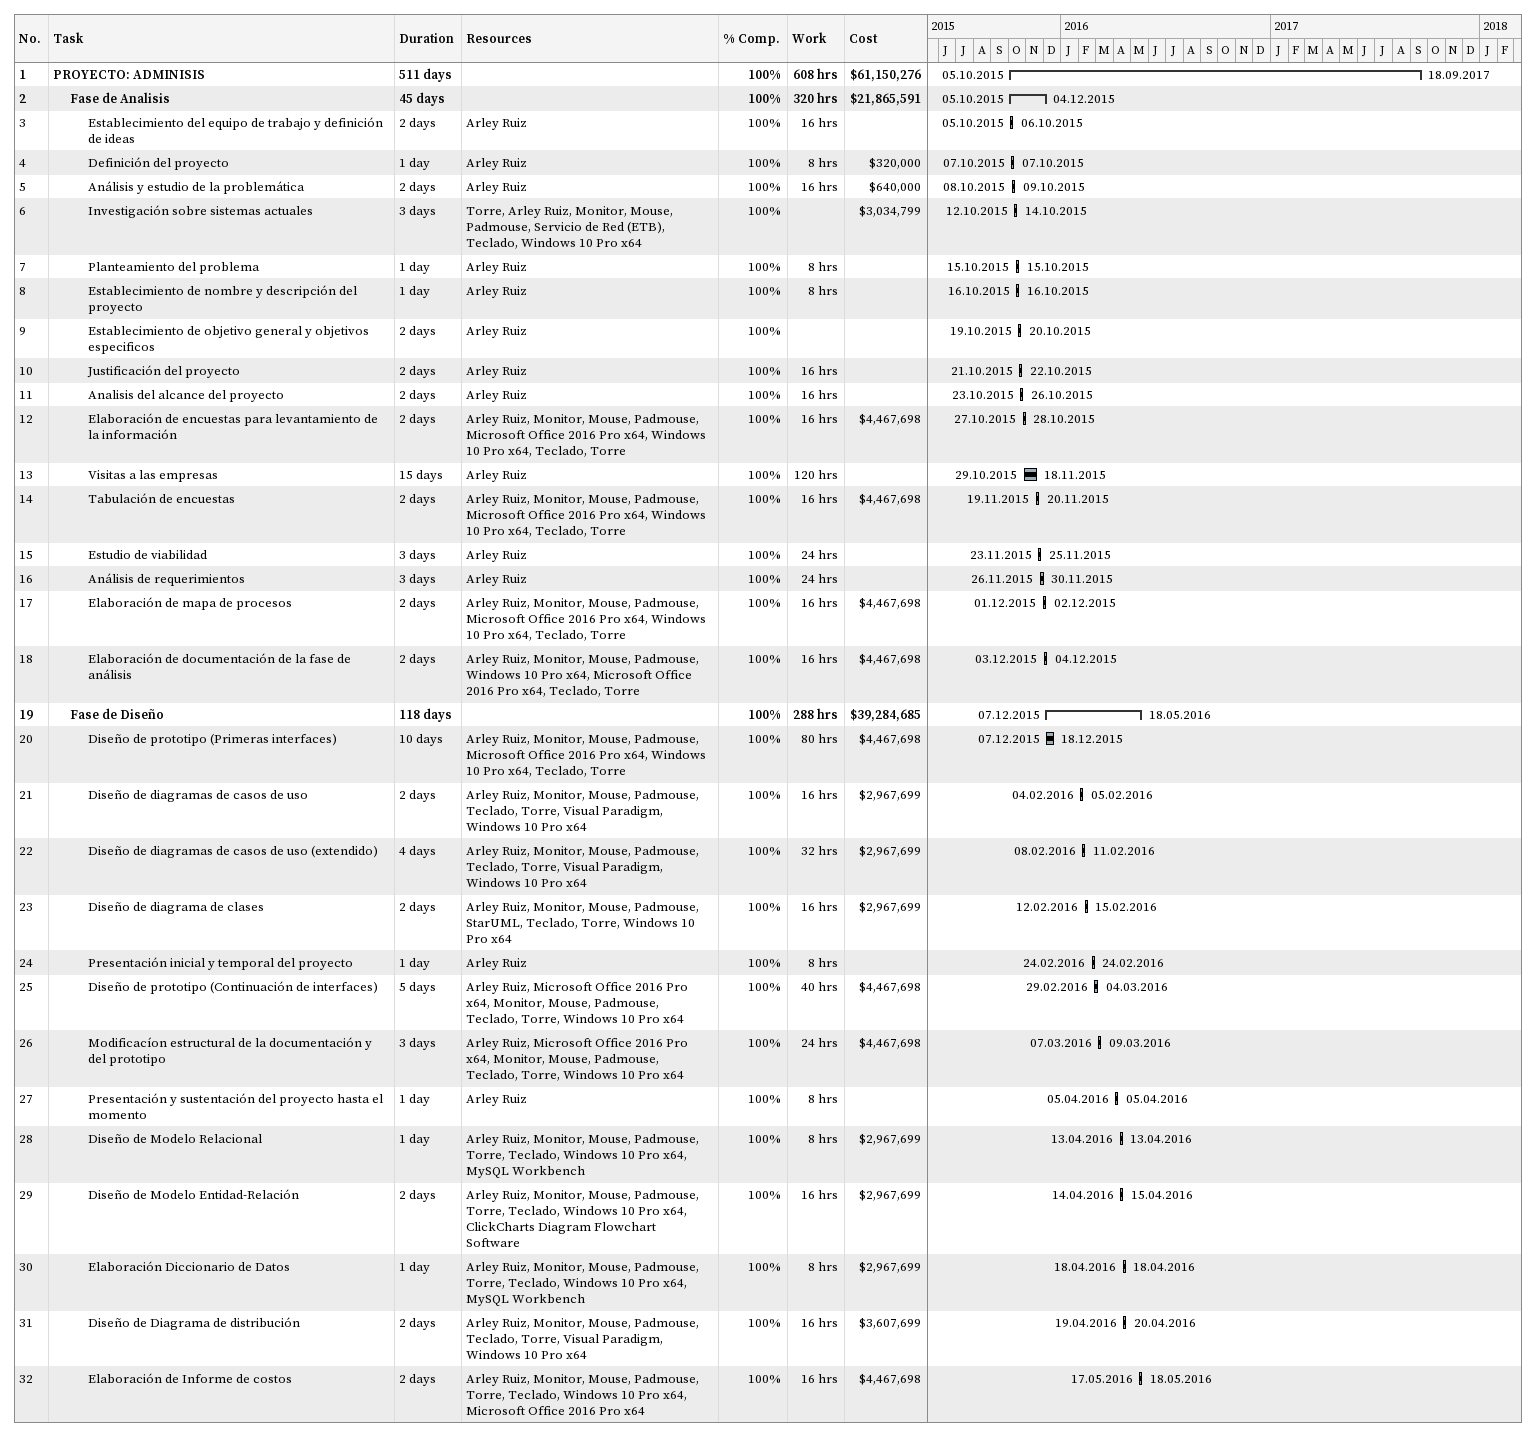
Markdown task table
| ID | Level | Task | Duration | Start | Finish | Resources | % complete | Work (h) | Cost ($) |
|---|---|---|---|---|---|---|---|---|---|
| 1 | 1 | **PROYECTO: ADMINISIS** | 511d | 2015-10-05 | 2017-09-18 |  | 100 | 608 | 61150276 |
| 2 | 2 | **Fase de Analisis** | 45d | 2015-10-05 | 2015-12-04 |  | 100 | 320 | 21865591 |
| 3 | 3 | Establecimiento del equipo de trabajo y definición de ideas | 2d | 2015-10-05 | 2015-10-06 | Arley Ruiz | 100 | 16 |  |
| 4 | 3 | Definición del proyecto | 1d | 2015-10-07 | 2015-10-07 | Arley Ruiz | 100 | 8 | 320000 |
| 5 | 3 | Análisis y estudio de la problemática | 2d | 2015-10-08 | 2015-10-09 | Arley Ruiz | 100 | 16 | 640000 |
| 6 | 3 | Investigación sobre sistemas actuales | 3d | 2015-10-12 | 2015-10-14 | Torre, Arley Ruiz, Monitor, Mouse, Padmouse, Servicio de Red (ETB), Teclado, Windows 10 Pro x64 | 100 |  | 3034799 |
| 7 | 3 | Planteamiento del problema | 1d | 2015-10-15 | 2015-10-15 | Arley Ruiz | 100 | 8 |  |
| 8 | 3 | Establecimiento de nombre y descripción del proyecto | 1d | 2015-10-16 | 2015-10-16 | Arley Ruiz | 100 | 8 |  |
| 9 | 3 | Establecimiento de objetivo general y objetivos especificos | 2d | 2015-10-19 | 2015-10-20 | Arley Ruiz | 100 |  |  |
| 10 | 3 | Justificación del proyecto | 2d | 2015-10-21 | 2015-10-22 | Arley Ruiz | 100 | 16 |  |
| 11 | 3 | Analisis del alcance del proyecto | 2d | 2015-10-23 | 2015-10-26 | Arley Ruiz | 100 | 16 |  |
| 12 | 3 | Elaboración de encuestas para levantamiento de la información | 2d | 2015-10-27 | 2015-10-28 | Arley Ruiz, Monitor, Mouse, Padmouse, Microsoft Office 2016 Pro x64, Windows 10 Pro x64, Teclado, Torre | 100 | 16 | 4467698 |
| 13 | 3 | Visitas a las empresas | 15d | 2015-10-29 | 2015-11-18 | Arley Ruiz | 100 | 120 |  |
| 14 | 3 | Tabulación de encuestas | 2d | 2015-11-19 | 2015-11-20 | Arley Ruiz, Monitor, Mouse, Padmouse, Microsoft Office 2016 Pro x64, Windows 10 Pro x64, Teclado, Torre | 100 | 16 | 4467698 |
| 15 | 3 | Estudio de viabilidad | 3d | 2015-11-23 | 2015-11-25 | Arley Ruiz | 100 | 24 |  |
| 16 | 3 | Análisis de requerimientos | 3d | 2015-11-26 | 2015-11-30 | Arley Ruiz | 100 | 24 |  |
| 17 | 3 | Elaboración de mapa de procesos | 2d | 2015-12-01 | 2015-12-02 | Arley Ruiz, Monitor, Mouse, Padmouse, Microsoft Office 2016 Pro x64, Windows 10 Pro x64, Teclado, Torre | 100 | 16 | 4467698 |
| 18 | 3 | Elaboración de documentación de la fase de análisis | 2d | 2015-12-03 | 2015-12-04 | Arley Ruiz, Monitor, Mouse, Padmouse, Windows 10 Pro x64, Microsoft Office 2016 Pro x64, Teclado, Torre | 100 | 16 | 4467698 |
| 19 | 2 | **Fase de Diseño** | 118d | 2015-12-07 | 2016-05-18 |  | 100 | 288 | 39284685 |
| 20 | 3 | Diseño de prototipo (Primeras interfaces) | 10d | 2015-12-07 | 2015-12-18 | Arley Ruiz, Monitor, Mouse, Padmouse, Microsoft Office 2016 Pro x64, Windows 10 Pro x64, Teclado, Torre | 100 | 80 | 4467698 |
| 21 | 3 | Diseño de diagramas de casos de uso | 2d | 2016-02-04 | 2016-02-05 | Arley Ruiz, Monitor, Mouse, Padmouse, Teclado, Torre, Visual Paradigm, Windows 10 Pro x64 | 100 | 16 | 2967699 |
| 22 | 3 | Diseño de diagramas de casos de uso (extendido) | 4d | 2016-02-08 | 2016-02-11 | Arley Ruiz, Monitor, Mouse, Padmouse, Teclado, Torre, Visual Paradigm, Windows 10 Pro x64 | 100 | 32 | 2967699 |
| 23 | 3 | Diseño de diagrama de clases | 2d | 2016-02-12 | 2016-02-15 | Arley Ruiz, Monitor, Mouse, Padmouse, StarUML, Teclado, Torre, Windows 10 Pro x64 | 100 | 16 | 2967699 |
| 24 | 3 | Presentación inicial y temporal del proyecto | 1d | 2016-02-24 | 2016-02-24 | Arley Ruiz | 100 | 8 |  |
| 25 | 3 | Diseño de prototipo (Continuación de interfaces) | 5d | 2016-02-29 | 2016-03-04 | Arley Ruiz, Microsoft Office 2016 Pro x64, Monitor, Mouse, Padmouse, Teclado, Torre, Windows 10 Pro x64 | 100 | 40 | 4467698 |
| 26 | 3 | Modificacíon estructural de la documentación y del prototipo | 3d | 2016-03-07 | 2016-03-09 | Arley Ruiz, Microsoft Office 2016 Pro x64, Monitor, Mouse, Padmouse, Teclado, Torre, Windows 10 Pro x64 | 100 | 24 | 4467698 |
| 27 | 3 | Presentación y sustentación del proyecto hasta el momento | 1d | 2016-04-05 | 2016-04-05 | Arley Ruiz | 100 | 8 |  |
| 28 | 3 | Diseño de Modelo Relacional | 1d | 2016-04-13 | 2016-04-13 | Arley Ruiz, Monitor, Mouse, Padmouse, Torre, Teclado, Windows 10 Pro x64, MySQL Workbench | 100 | 8 | 2967699 |
| 29 | 3 | Diseño de Modelo Entidad-Relación | 2d | 2016-04-14 | 2016-04-15 | Arley Ruiz, Monitor, Mouse, Padmouse, Torre, Teclado, Windows 10 Pro x64, ClickCharts Diagram Flowchart Software | 100 | 16 | 2967699 |
| 30 | 3 | Elaboración Diccionario de Datos | 1d | 2016-04-18 | 2016-04-18 | Arley Ruiz, Monitor, Mouse, Padmouse, Torre, Teclado, Windows 10 Pro x64, MySQL Workbench | 100 | 8 | 2967699 |
| 31 | 3 | Diseño de Diagrama de distribución | 2d | 2016-04-19 | 2016-04-20 | Arley Ruiz, Monitor, Mouse, Padmouse, Teclado, Torre, Visual Paradigm, Windows 10 Pro x64 | 100 | 16 | 3607699 |
| 32 | 3 | Elaboración de Informe de costos | 2d | 2016-05-17 | 2016-05-18 | Arley Ruiz, Monitor, Mouse, Padmouse, Torre, Teclado, Windows 10 Pro x64, Microsoft Office 2016 Pro x64 | 100 | 16 | 4467698 |
